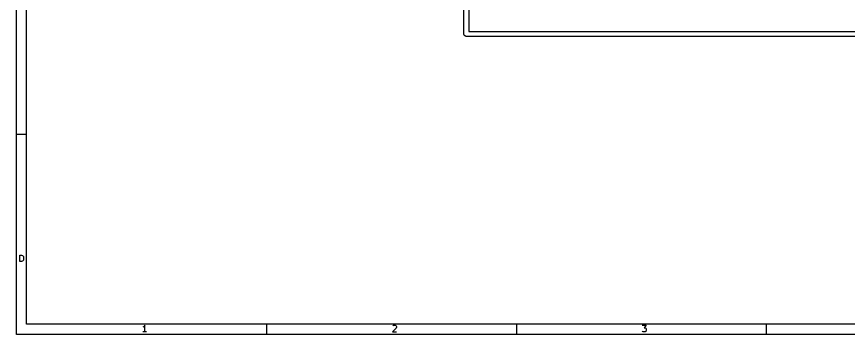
# Model space of a CAD drawing. Extents: x 10 to 287, y -200 to -10.
# Drawn here: x 10 to 176.4, y -200 to -136.6 of the extents above; entities that cross this region are included whole.
import ezdxf

# ---------------------------------------------------------------- set-up
doc = ezdxf.new("R2010")
doc.units = 0
doc.layers.add('BLACK', color=7, linetype='CONTINUOUS')

msp = doc.modelspace()

# ---------------------------------------------------------------- linework, layer by layer
at = {"layer": 'BLACK', "linetype": 'CONTINUOUS'}
for p, q in [((10, -200.007), (10, -10)), ((12, -198.007), (12, -12)), ((99.5, -140), (99.5, -50)), ((100.5, -50.5), (100.5, -139.5)), ((100.5, -139.5), (179.5, -139.5)), ((99.5051, -140.035), (99.5, -140)), ((99.5051, -140.071), (99.5051, -140.035)), ((99.5152, -140.105), (99.5051, -140.071)), ((99.5203, -140.141), (99.5152, -140.105)), ((99.5351, -140.173), (99.5203, -140.141)), ((99.5452, -140.208), (99.5351, -140.173)), ((99.5645, -140.238), (99.5452, -140.208)), ((99.5794, -140.27), (99.5645, -140.238)), ((99.6028, -140.297), (99.5794, -140.27)), ((99.6221, -140.327), (99.6028, -140.297)), ((99.6492, -140.351), (99.6221, -140.327)), ((99.6726, -140.378), (99.6492, -140.351)), ((99.7027, -140.397), (99.6726, -140.378)), ((99.7297, -140.421), (99.7027, -140.397)), ((99.7622, -140.435), (99.7297, -140.421)), ((99.7923, -140.455), (99.7622, -140.435)), ((99.8266, -140.465), (99.7923, -140.455)), ((99.8591, -140.48), (99.8266, -140.465)), ((99.8945, -140.485), (99.8591, -140.48)), ((99.9288, -140.495), (99.8945, -140.485)), ((99.9646, -140.495), (99.9288, -140.495)), ((100, -140.5), (99.9646, -140.495)), ((180, -140.5), (100, -140.5)), ((10, -160), (12, -160)), ((10.6595, -185.478), (10.6595, -184.178)), ((10.6595, -184.178), (10.969, -184.178)), ((10.969, -184.178), (11.1548, -184.239)), ((11.1548, -184.239), (11.2786, -184.363)), ((11.2786, -184.363), (11.3405, -184.487)), ((11.3405, -184.487), (11.4024, -184.735)), ((10.969, -185.478), (10.6595, -185.478)), ((11.1548, -185.416), (10.969, -185.478)), ((11.2786, -185.292), (11.1548, -185.416)), ((11.3405, -185.168), (11.2786, -185.292)), ((11.4024, -184.92), (11.3405, -185.168)), ((11.4024, -184.735), (11.4024, -184.92)), ((285.002, -198.007), (12, -198.007)), ((60, -198.007), (60, -200.007)), ((110, -198.007), (110, -200.007)), ((160, -198.007), (160, -200.007)), ((35.3714, -198.494), (35.2476, -198.556)), ((35.9905, -199.485), (35.2476, -199.485)), ((35.4952, -198.371), (35.3714, -198.494)), ((35.619, -198.185), (35.4952, -198.371)), ((35.619, -199.485), (35.619, -198.185)), ((85.9286, -198.742), (85.1857, -199.485)), ((85.1857, -199.485), (85.9905, -199.485)), ((85.2476, -198.309), (85.3095, -198.247)), ((85.3095, -198.247), (85.4333, -198.185)), ((85.4333, -198.185), (85.7429, -198.185)), ((85.7429, -198.185), (85.8667, -198.247)), ((85.8667, -198.247), (85.9286, -198.309)), ((85.9286, -198.309), (85.9905, -198.432)), ((85.9905, -198.556), (85.9286, -198.742)), ((85.9905, -198.432), (85.9905, -198.556)), ((135.186, -198.185), (135.99, -198.185)), ((135.248, -199.423), (135.186, -199.361)), ((135.371, -199.485), (135.248, -199.423)), ((135.743, -199.485), (135.371, -199.485)), ((135.99, -198.185), (135.557, -198.68)), ((135.557, -198.68), (135.743, -198.68)), ((135.743, -198.68), (135.867, -198.742)), ((135.867, -199.423), (135.743, -199.485)), ((135.867, -198.742), (135.929, -198.804)), ((135.929, -199.361), (135.867, -199.423)), ((135.929, -198.804), (135.99, -198.928)), ((135.99, -199.237), (135.929, -199.361)), ((135.99, -198.928), (135.99, -199.237)), ((287.002, -200.007), (10, -200.007))]:
    msp.add_line(p, q, dxfattribs=at)

doc.saveas('drawing.dxf')
